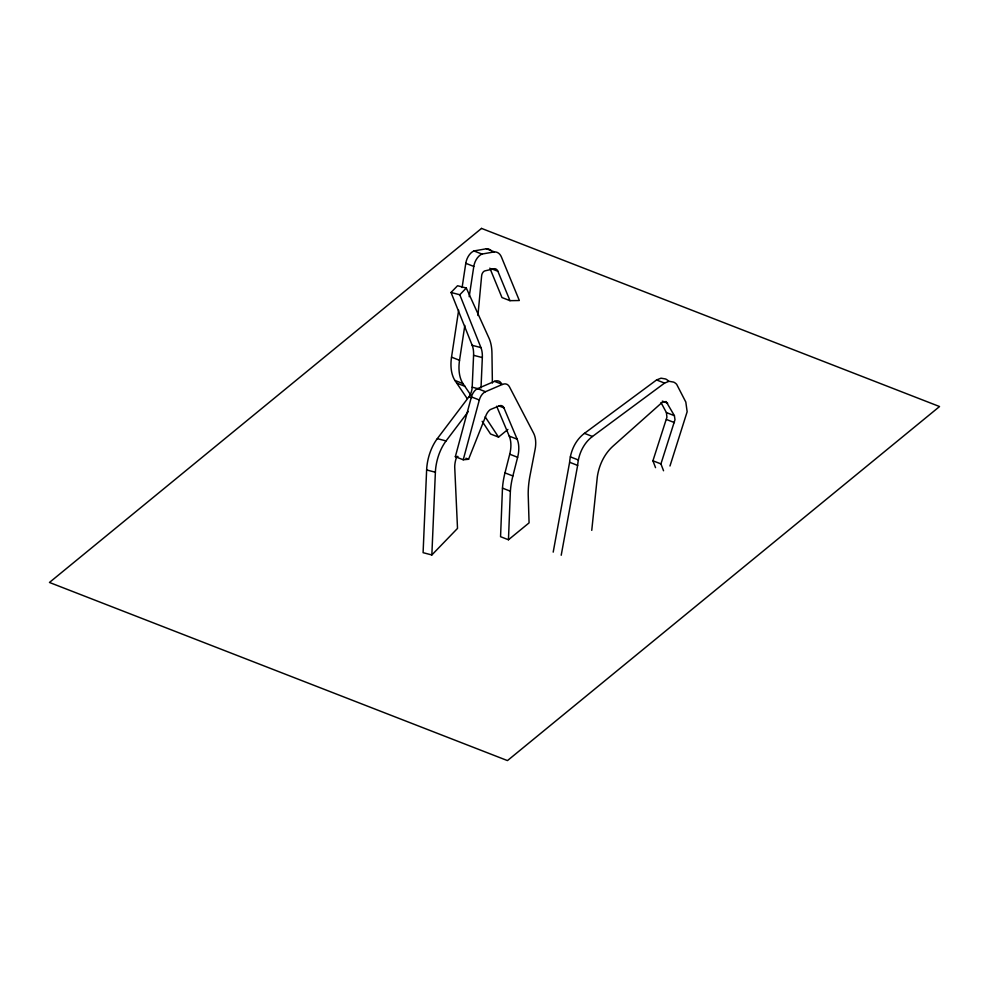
<?xml version="1.0" encoding="UTF-8"?>
<svg xmlns="http://www.w3.org/2000/svg" width="989" height="989" viewBox="0 0 989 989"><rect width="100%" height="100%" fill="white"/><g stroke="black" fill="none" stroke-linecap="round" stroke-linejoin="round"><path stroke-width="1.48" d="M496.651 406.232L509.248 436.112A25.677 15.614 -68.7 0 1 509.731 454.211L504.983 472.89A59.105 35.938 -68.7 0 0 502.474 488.121L500.558 536.693L508.457 539.771L529.078 522.872L528.2 494.413A70.219 42.688 -68.7 0 1 530.03 475.524L535.074 449.55A24.713 15.033 -68.7 0 0 533.578 433.133L509.459 386.835A12.449 7.578 -68.7 0 0 502.412 384.424L494.512 381.346L477.6 388.628A9.63 5.847 -68.7 0 0 471.419 396.91L455.336 456.695L463.235 459.774L468.576 459.267L485.784 415.986A9.766 5.934 -68.7 0 1 490.272 409.594L499.21 405.886A8.159 4.957 -68.7 0 1 503.945 407.876L517.148 439.178A25.677 15.614 -68.7 0 1 517.63 457.289L512.883 475.956A59.105 35.938 -68.7 0 0 510.373 491.199L508.457 539.771M492.386 383.04L491.953 353.221A36.877 19.595 -75.3 0 0 489.023 338.213L466.289 288.022L457.548 285.734L451.033 292.472L472.186 345.309A21.35 11.349 -75.3 0 1 473.583 355.298L472.186 387.181A10.385 5.514 -75.3 0 1 468.86 396.923L437.311 438.646A33.28 17.678 -75.3 0 0 426.63 469.948L423.094 552.678L431.847 554.965L457.511 528.398L454.705 466.808A16.22 8.617 -75.3 0 1 456.757 456.72M431.847 554.965L435.383 472.235A33.28 17.678 -75.3 0 1 446.064 440.933L468.329 411.486M481.013 387.96L482.335 357.585A21.35 11.349 -75.3 0 0 480.938 347.596L459.786 294.759L451.033 292.472M477.922 315.479L481.618 275.993A4.253 2.584 -68.7 0 1 484.993 270.85L494.587 268.687A8.876 5.39 -68.7 0 1 497.875 271.258L509.99 300.668L519.336 300.52L501.423 257.016A17.666 10.743 -68.7 0 0 494.401 251.886L486.39 248.771L473.929 250.946A12.016 7.306 -68.7 0 0 465.782 263.309L462.098 287.539M591.756 530.351L597.319 476.846C599.013 465.238 604.291 453.939 613.106 446.051L662.717 401.905L666.141 401.608L674.411 415.689L674.98 419.732L660.936 463.903L663.545 470.764M553.197 552.134L569.615 462.271C570.455 451.194 575.425 440.105 584.45 433.355L656.56 379.961L661.023 378.181L665.659 378.997A25.17 15.305 -68.7 0 1 668.651 381.222M561.208 555.249L577.638 465.399C578.466 454.322 583.448 443.22 592.473 436.47L664.571 383.089L669.034 381.297L673.67 382.113A25.17 15.305 -68.7 0 1 676.674 384.338L685.822 402.078L687.145 411.745L669.973 466.004M467.105 398.468L454.779 380.246A36.185 22.005 -68.7 0 1 451.528 357.165L458.649 310.237M470.937 395.254L462.79 383.361A36.185 22.005 -68.7 0 1 459.539 360.28L464.83 325.468M469.194 296.712L473.793 266.437A12.016 7.306 -68.7 0 1 481.952 254.062L494.401 251.886M463.235 459.774L479.319 399.976A9.63 5.847 -68.7 0 1 485.5 391.706L502.412 384.424M655.534 467.649L652.925 460.787L666.92 417.197L666.401 412.574L661.011 402.572M459.786 294.759L466.289 288.022M482.162 421.302L490.532 433.986L498.543 437.101L507.901 429.436M455.336 456.695L458.006 456.448M472.186 345.309L480.938 347.596M473.583 355.298L482.335 357.585M472.186 387.181L479.48 389.097M468.86 396.923L471.778 397.689M437.311 438.646L446.064 440.933M426.63 469.948L435.383 472.235M473.929 250.946L481.952 254.062M491.199 268.662L497.875 271.258M465.782 263.309L473.793 266.437M509.99 300.668L501.967 297.553L489.852 268.143M656.56 379.961L664.571 383.089M662.333 401.114L667.674 403.191M666.401 412.574L674.411 415.689M666.438 419.484L674.449 422.6M451.528 357.165L459.539 360.28M477.6 388.628L485.5 391.706M454.915 380.456L462.939 383.571M457.066 383.25L465.09 386.365M584.45 433.355L592.473 436.47M652.925 460.787L660.936 463.903M498.679 405.824L503.945 407.876M471.419 396.91L479.319 399.976M570.356 456.869L578.38 459.984M509.248 436.112L517.148 439.178M569.615 462.271L577.638 465.399M509.731 454.211L517.63 457.289M504.983 472.89L512.883 475.956M465.943 458.241L468.576 459.267M502.474 488.121L510.373 491.199M485.166 416.814L498.543 437.101M494.512 381.346A12.449 7.578 -68.7 0 1 500.273 382.051M500.755 382.545A12.449 7.578 -68.7 0 1 501.188 383.114M486.39 248.771A17.666 10.743 -68.7 0 1 491.125 250.526M481.532 228.41L49.45 582.459L507.468 760.59L939.55 406.541L481.532 228.41"/></g></svg>
